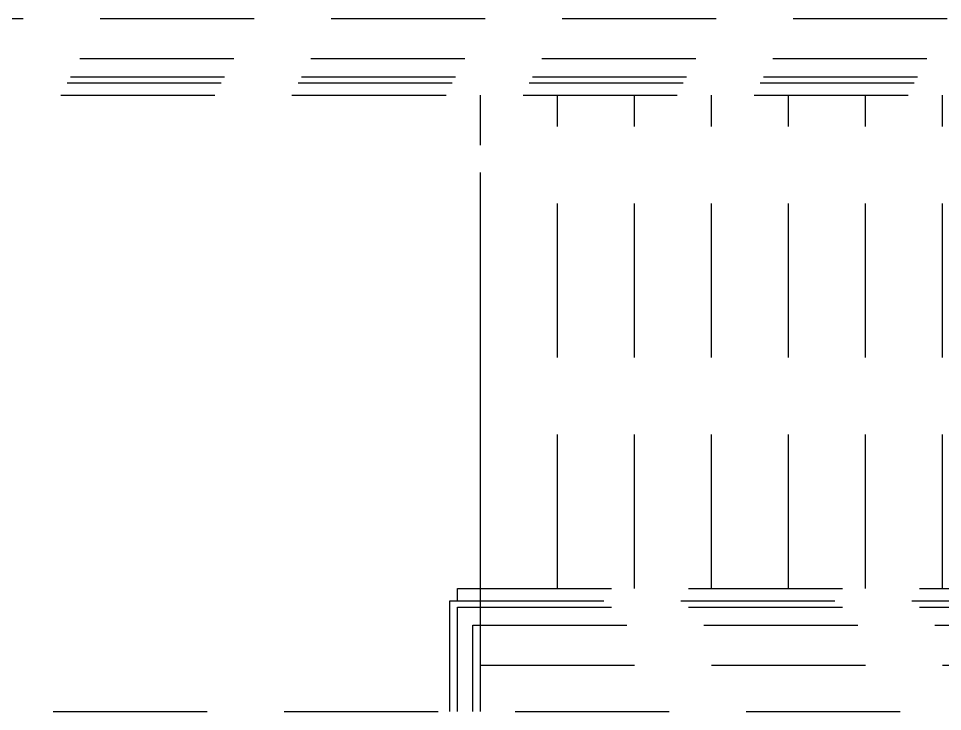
# Model space of a CAD drawing. Extents: x -163002 to 22103, y -98847 to 51643.
# Drawn here: x -114750 to -111750, y 30550 to 32800 of the extents above; entities that cross this region are included whole.
import ezdxf

# ---------------------------------------------------------------- set-up
doc = ezdxf.new("R2010")
doc.units = 0
doc.header["$LTSCALE"] = 1000
doc.header["$MEASUREMENT"] = 0
doc.linetypes.add('S2108a$0$DASHED', pattern=[0.75, 0.5, -0.25])
doc.layers.get('0').update_dxf_attribs({"linetype": 'CONTINUOUS'})
doc.layers.add('S2108a$0$A-Stairs', color=2, linetype='CONTINUOUS')
doc.layers.add('S2108a$0$stair', color=1, linetype='CONTINUOUS')

# ---------------------------------------------------------------- blocks, each defined once
blk = doc.blocks.new('S2108a')
at = {"layer": 'S2108a$0$A-Stairs', "color": 1, "linetype": 'S2108a$0$DASHED'}
for p, q in [((-121984.639, 32800.1), (-104649.9, 32800.1)), ((-122051.076, 32670.1), (-104649.9, 32670.1)), ((-122081.229, 32611.1), (-104649.9, 32611.1)), ((-122091.45, 32591.1), (-104649.9, 32591.1)), ((-122111.892, 32551.1), (-104649.9, 32551.1)), ((-113324.9, 30949.1), (-104649.9, 30949.1)), ((-113349.9, 30909.1), (-104649.9, 30909.1)), ((-113324.9, 30889.1), (-104649.9, 30889.1)), ((-113274.9, 30830.1), (-104649.9, 30830.1)), ((-113249.9, 30700.1), (-104649.9, 30700.1))]:
    blk.add_line(p, q, dxfattribs=at)
for points in [[(-113249.9, 30889.1), (-113249.9, 32551.1)], [(-112999.9, 30949.1), (-112999.9, 32551.1)], [(-112749.9, 30949.1), (-112749.9, 32551.1)], [(-112499.9, 30949.1), (-112499.9, 32551.1)], [(-112249.9, 30949.1), (-112249.9, 32551.1)], [(-111999.9, 30949.1), (-111999.9, 32551.1)], [(-111749.9, 30949.1), (-111749.9, 32551.1)], [(-113250, 30550.1), (-113250, 32300.1)], [(-113324.9, 30909.1), (-113324.9, 30949.1)], [(-113349.9, 30550.1), (-113349.9, 30909.1)], [(-113324.9, 30550.1), (-113324.9, 30889.1)], [(-113274.9, 30550.1), (-113274.9, 30830.1)], [(-131137.4, 30550.1), (-104649.9, 30550.1)]]:
    blk.add_lwpolyline(points, dxfattribs=at)
at = {"layer": 'S2108a$0$stair'}
blk.add_lwpolyline([(-113249.9, 30550.1), (-113249.9, 30830.1)], dxfattribs=at)

msp = doc.modelspace()

# ---------------------------------------------------------------- block references
msp.add_blockref('S2108a', (0, 0))

doc.saveas('drawing.dxf')
